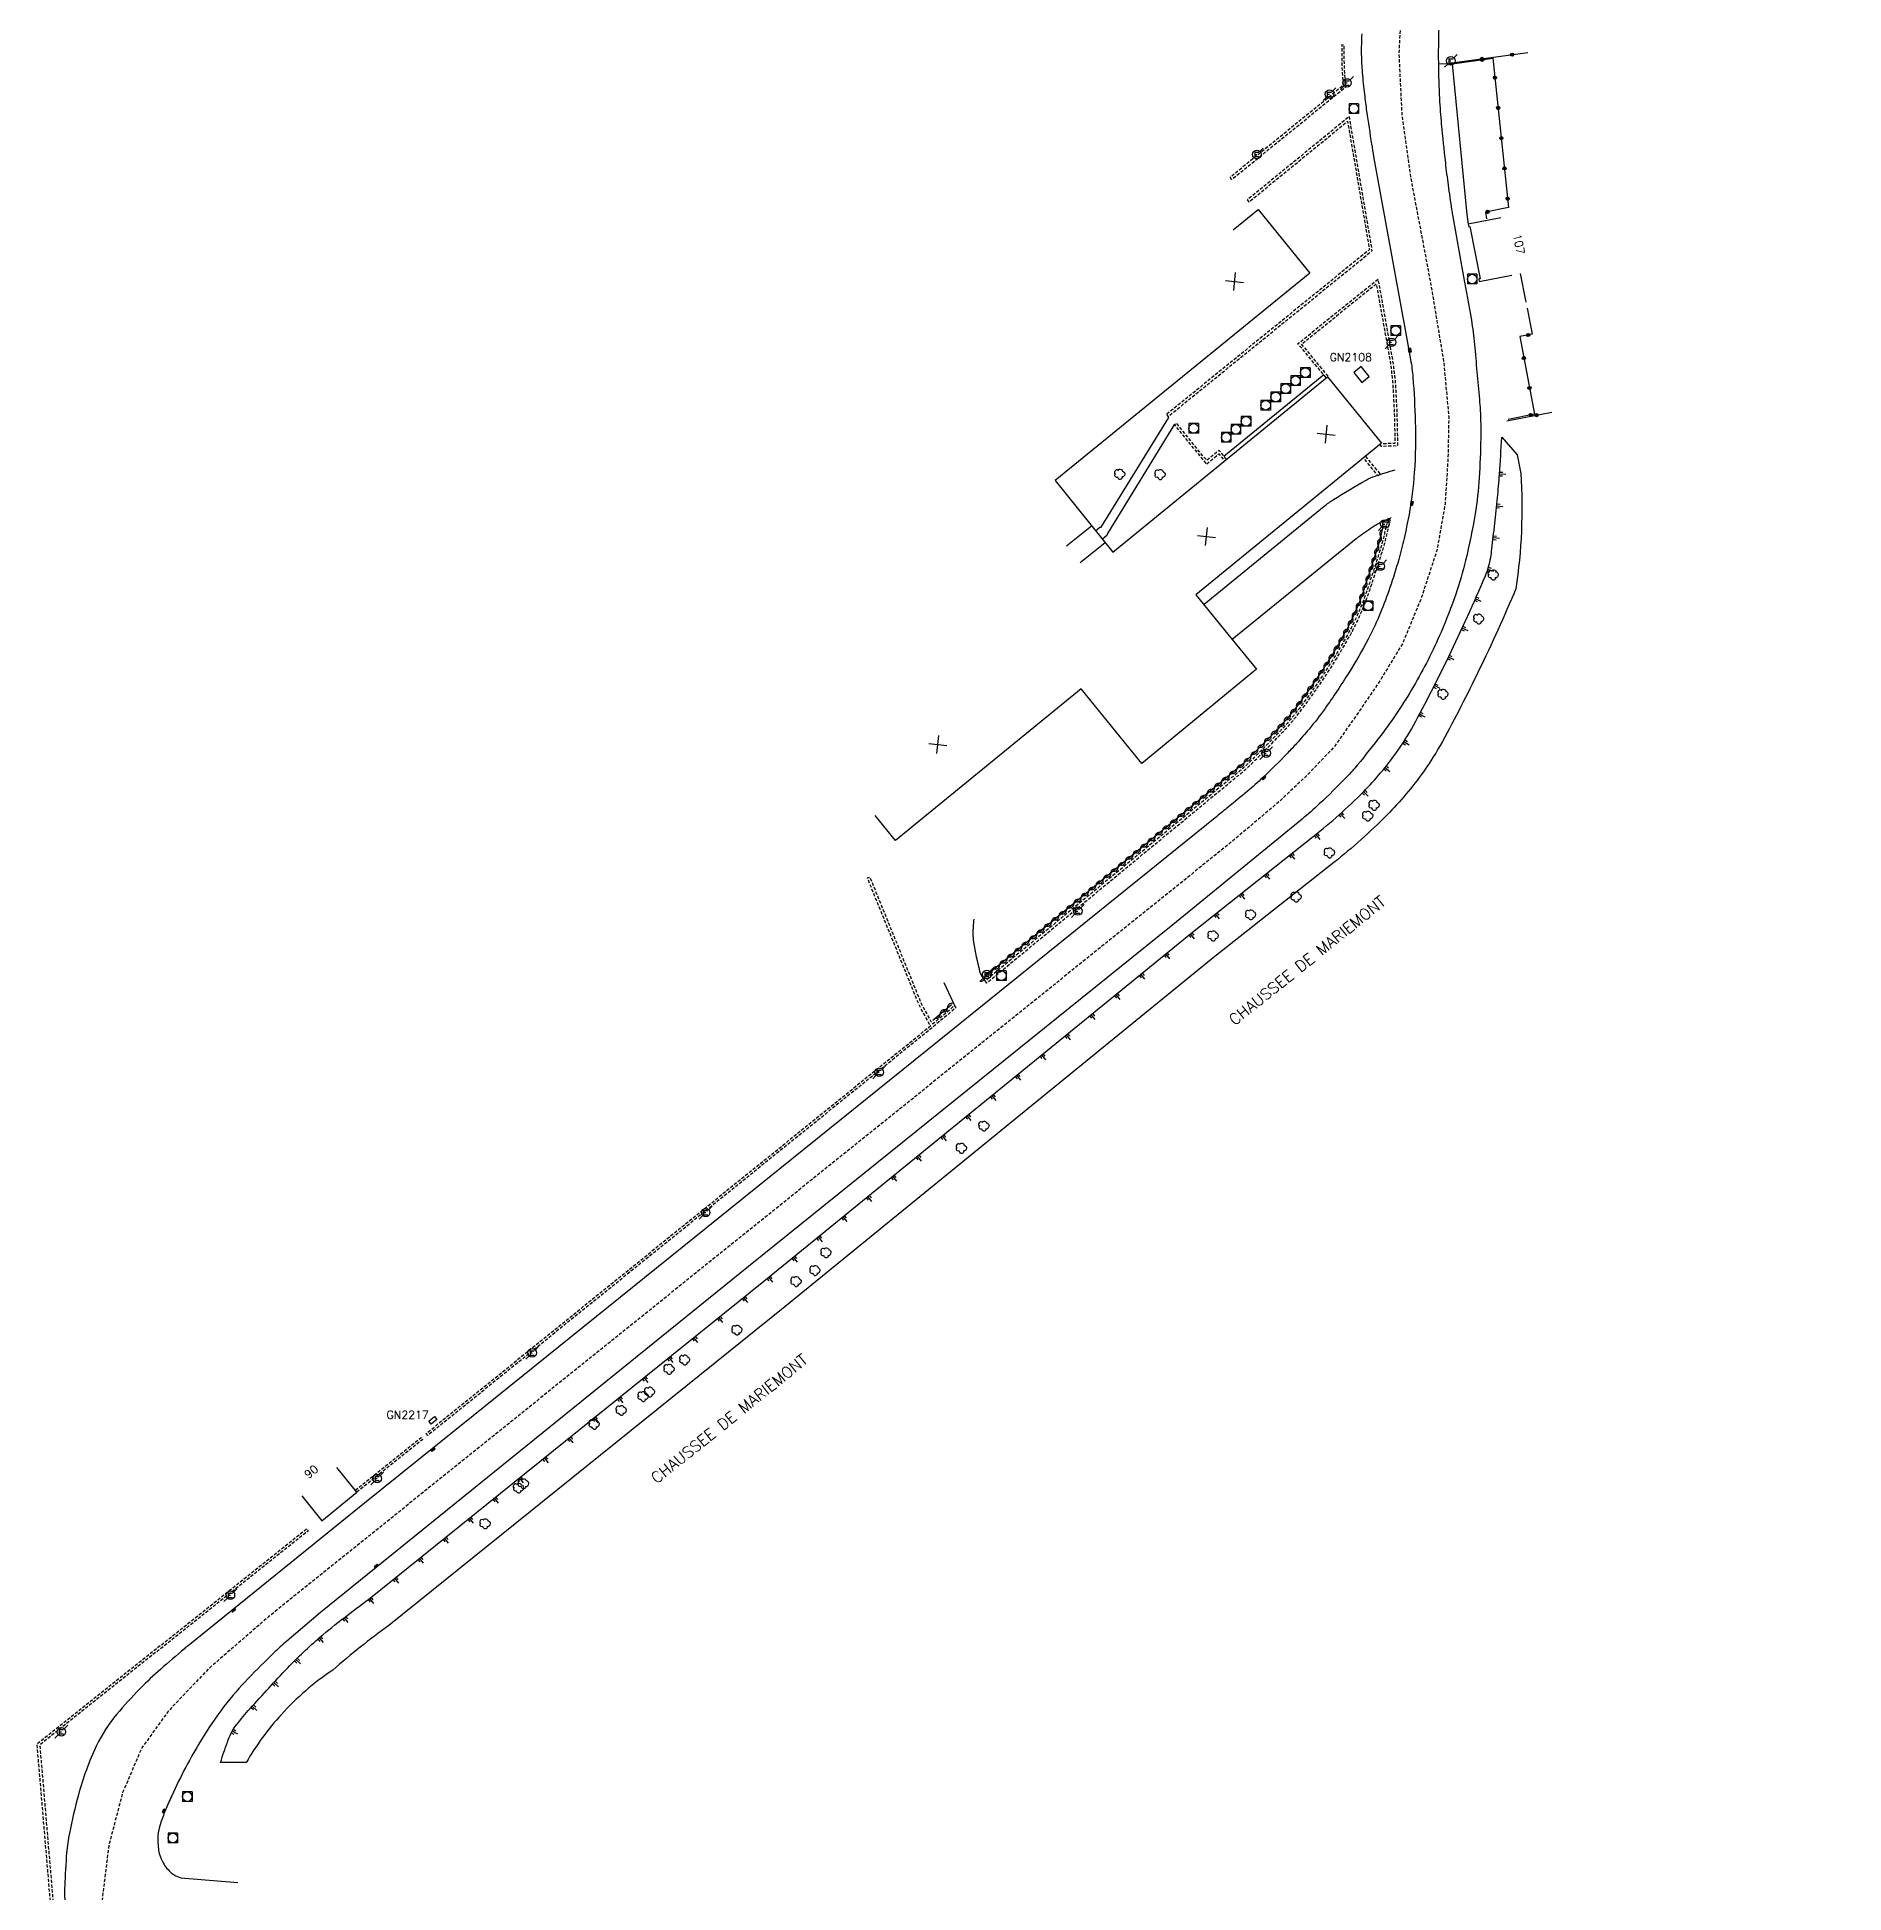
# Model space of a CAD drawing. Header units: millimetres. Extents: x 140000 to 140992, y 128000 to 129000.
# Drawn here: x 140344.6 to 140626.9, y 128274.8 to 128564.7 of the extents above; entities that cross this region are included whole.
import ezdxf
from ezdxf.enums import TextEntityAlignment as Align

# ---------------------------------------------------------------- set-up
doc = ezdxf.new("R2010")
doc.units = ezdxf.units.MM
doc.linetypes.add('DASHED', pattern=[0.75, 0.5, -0.25])
doc.layers.get('0').update_dxf_attribs({"linetype": 'CONTINUOUS'})
for name, color, linetype in [('W0001', 6, 'DASHED'), ('W0008', 7, 'CONTINUOUS'), ('W0100', 7, 'CONTINUOUS'), ('W0112', 1, 'DASHED'), ('W0120', 7, 'CONTINUOUS'), ('W0211', 2, 'CONTINUOUS'), ('W0300', 7, 'CONTINUOUS'), ('W0310', 3, 'CONTINUOUS'), ('W0322', 7, 'CONTINUOUS'), ('W0400', 7, 'CONTINUOUS'), ('W0420', 7, 'CONTINUOUS'), ('W0471', 7, 'CONTINUOUS'), ('W0984', 7, 'CONTINUOUS'), ('W0989', 7, 'CONTINUOUS'), ('W0991', 7, 'CONTINUOUS'), ('W1102', 7, 'CONTINUOUS')]:
    doc.layers.add(name, color=color, linetype=linetype)
doc.styles.get("Standard").update_dxf_attribs({"font": 'romans.shx', "width": 0.85})

# ---------------------------------------------------------------- blocks, each defined once
blk = doc.blocks.new('T420')
for p, q in [((0.75, 0.75), (-0.75, 0.75)), ((-0.75, 0.75), (-0.75, -0.75)), ((0.75, 0.75), (0.75, -0.75)), ((0.75, -0.75), (-0.75, -0.75))]:
    blk.add_line(p, q)
blk.add_ellipse((0, 0), major_axis=(-0.53, 0.53), ratio=1, start_param=3.926991, end_param=10.210176)
blk = doc.blocks.new('T471')
for p, q in [((-0.333334, 0.333334), (-0.333334, -0.333334)), ((-0.333334, 0.333334), (0.333334, 0.333334)), ((-0.333334, 0), (0, 0)), ((0.500001, 0.500001), (1.000002, 1.000002)), ((-0.500001, -0.500001), (-1.000002, -1.000002)), ((-0.333334, -0.333334), (0.333334, -0.333334))]:
    blk.add_line(p, q)
blk.add_ellipse((0, 0), major_axis=(0.471405, 0.471405), ratio=1, start_param=5.4977871438, end_param=11.780972451)
blk = doc.blocks.new('T300')
for p, q in [((-0.8, 0.51), (-0.86, 0.34)), ((-0.86, 0.34), (-0.86, 0.17)), ((-0.86, 0.17), (-0.74, 0.06)), ((-0.69, 0.63), (-0.8, 0.51)), ((-0.8, -0.06), (-0.74, 0.06)), ((-0.74, 0.06), (-0.69, 0.11)), ((-0.57, 0.69), (-0.69, 0.63)), ((-0.46, 0.69), (-0.57, 0.69)), ((-0.29, 0.63), (-0.46, 0.69)), ((-0.29, 0.63), (-0.17, 0.74)), ((-0.23, 0.57), (-0.29, 0.63)), ((-0.17, 0.74), (-0.06, 0.8)), ((-0.06, 0.8), (0.06, 0.8)), ((0.06, 0.8), (0.23, 0.74)), ((0.23, 0.74), (0.34, 0.63)), ((0.34, 0.63), (0.4, 0.51)), ((0.46, 0.46), (0.34, 0.46)), ((0.4, 0.51), (0.4, 0.46)), ((0.57, 0.4), (0.46, 0.46)), ((0.57, 0.4), (0.69, 0.29)), ((0.69, 0.29), (0.74, 0.17)), ((0.74, 0.06), (0.69, -0.17)), ((0.74, 0.17), (0.74, 0.06)), ((-0.8, -0.17), (-0.8, -0.06)), ((-0.8, -0.23), (-0.8, -0.17)), ((-0.74, -0.34), (-0.8, -0.23)), ((-0.69, -0.4), (-0.74, -0.34)), ((-0.51, -0.46), (-0.69, -0.4)), ((-0.4, -0.46), (-0.51, -0.46)), ((-0.4, -0.46), (-0.34, -0.46)), ((-0.34, -0.46), (-0.34, -0.4)), ((-0.34, -0.51), (-0.34, -0.46)), ((-0.29, -0.63), (-0.34, -0.51)), ((-0.17, -0.74), (-0.29, -0.63)), ((-0.06, -0.8), (-0.17, -0.74)), ((0.06, -0.8), (-0.06, -0.8)), ((0.17, -0.74), (0.06, -0.8)), ((0.23, -0.69), (0.17, -0.74)), ((0.29, -0.46), (0.23, -0.46)), ((0.29, -0.63), (0.23, -0.69)), ((0.46, -0.4), (0.29, -0.46)), ((0.34, -0.51), (0.29, -0.63)), ((0.34, -0.51), (0.34, -0.46)), ((0.57, -0.34), (0.46, -0.4)), ((0.63, -0.29), (0.57, -0.34)), ((0.69, -0.17), (0.63, -0.29))]:
    blk.add_line(p, q)
blk = doc.blocks.new('T400')
for p, q in [((-0.15, 0.3), (0.15, 0.3)), ((-0.15, -0.25), (-0.15, 0.3)), ((-0.15, 0.15), (0.15, 0.15)), ((-0.15, 0), (0.15, 0)), ((0.15, 0.3), (0.15, -0.25)), ((-0.15, -0.15), (0.15, -0.15)), ((-0.15, -0.25), (-0.15, -0.3)), ((-0.15, -0.3), (0.15, -0.3)), ((0.15, -0.3), (0.15, -0.25))]:
    blk.add_line(p, q)
blk = doc.blocks.new('t211o')
at = {"color": 0, "linetype": 'Continuous'}
for p, q in [((-0.29, 0.5), (-0.29, 0)), ((0, 1), (0, 0)), ((0.29, 0.5), (0.29, 0))]:
    blk.add_line(p, q, dxfattribs=at)
blk = doc.blocks.new('t991o')
at = {"color": 0, "linetype": 'Continuous'}
for p, q in [((-1, 1), (1, -1)), ((-1, -1), (1, 1))]:
    blk.add_line(p, q, dxfattribs=at)
blk = doc.blocks.new('t322o')
at = {"color": 0, "linetype": 'Continuous'}
for radius in [0.25, 0.15]:
    blk.add_circle((0, 0), radius, dxfattribs=at)
blk = doc.blocks.new('t310o')
at = {"color": 0, "linetype": 'Continuous'}
for centre, start, end in [((-0.5, 0.38), 216.8699, 323.1304), ((0.5, -0.37), 36.8699, 143.1303)]:
    blk.add_arc(centre, 0.625, start, end, dxfattribs=at)

msp = doc.modelspace()

# ---------------------------------------------------------------- linework, layer by layer
at = {"layer": 'W0001', "flags": 128}
msp.add_lwpolyline([(140626.91, 128825.46), (140625.02, 128810.69), (140621.81, 128797.08), (140616.09, 128778.79), (140599.16, 128721.07), (140568.94, 128617.11), (140562.65, 128594.59), (140559.67, 128582.01), (140557.84, 128571.72), (140557.38, 128562), (140557.84, 128552.51), (140559.22, 128542.69), (140562.31, 128526.34), (140564.37, 128513.99), (140565.17, 128505.3), (140565.05, 128498.9), (140564.59, 128491.7), (140563.34, 128484.61), (140560.93, 128477.18), (140557.96, 128469.97), (140554.52, 128464.27), (140550.86, 128458.9), (140547.31, 128453.86), (140543.31, 128449.63), (140538.73, 128445.29), (140531.18, 128438.89), (140380.76, 128317.9), (140371.38, 128309.78), (140365.09, 128303.15), (140360.97, 128297.43), (140357.99, 128290.46), (140355.82, 128282.22), (140354.79, 128273.76), (140354.1, 128266.33), (140353.97, 128260.53), (140354.43, 128253.1), (140355.92, 128231.26), (140363.93, 128129.85), (140367.02, 128102.09), (140379.37, 128022.51), (140382.74, 128000)], dxfattribs=at)
at = {"layer": 'W0008', "flags": 128}
for points in [[(140563.69, 128567.94, 0.016707), (140563.55, 128560.56, 0.008535), (140563.72, 128555.06, 0.011707), (140564.01, 128551.06, 0.004015), (140564.64, 128545.03, 0.006964), (140565.07, 128541.55, 0.00163), (140565.62, 128537.72, 0.007454), (140565.76, 128536.88), (140567.47, 128527.24, -0.009375), (140568.7, 128520.47, -0.016767), (140569.18, 128516.66, -0.001632), (140569.96, 128508.08, -0.00829), (140570.08, 128506.39, -0.01706), (140570.16, 128501.99, -0.012194), (140569.92, 128495.83, -0.024861), (140569.28, 128490.2, -0.018969), (140567.81, 128482.93, -0.022847), (140566.27, 128477.67, -0.019668), (140563.97, 128471.74, -0.029749), (140559.66, 128463.21, -0.031049), (140554.56, 128455.59, -0.008947), (140550.9, 128450.97, -0.020939), (140549.22, 128449.09, -0.010612), (140544.95, 128444.88, -0.01777), (140542.26, 128442.51), (140522.08, 128425.99), (140455.79, 128372.62), (140388.88, 128318.6), (140383.66, 128314.14, 0.015748), (140381.58, 128312.25, 0.007931), (140377.62, 128308.31, 0.030434), (140373.82, 128303.91, 0.027096), (140370.15, 128298.5, 0.014126), (140367.86, 128294.45, 0.013192), (140365.65, 128289.98, 0.012369), (140364.65, 128287.67, 0.014066), (140363.88, 128285.59, 0.06571), (140363.51, 128283.73, 0.053739), (140363.61, 128281.42, 0.087032), (140364.19, 128279.7, 0.075942), (140365.44, 128278.06, 0.06922), (140366.05, 128277.61, 0.046867), (140367.08, 128277.17), (140375.98, 128276.4)], [(140551.57, 128565.15, 0.016235), (140551.51, 128561.93, 0.018561), (140551.65, 128559.12, 0.006075), (140552, 128555.73, 0.007714), (140552.34, 128553.08, 0.002439), (140553.11, 128547.92, 0.006632), (140553.42, 128546.03), (140558.55, 128517.77), (140559.21, 128514.29, -0.027494), (140559.57, 128511.48, -0.011289), (140559.94, 128504.6, -0.02444), (140559.79, 128496.64, -0.029421), (140558.96, 128490.08, -0.010353), (140558.19, 128486.37, -0.011542), (140557.35, 128483.07, -0.013885), (140555.98, 128478.67, -0.015539), (140554.53, 128474.81, -0.023901), (140552.57, 128470.62, -0.0183), (140549.56, 128465.39, -0.013749), (140545.85, 128459.81, -0.02268), (140543.36, 128456.59, -0.006629), (140541.38, 128454.33, -0.00964), (140539.97, 128452.82, -0.0102), (140536.13, 128449.01, -0.016847), (140533.69, 128446.84, -0.001282), (140530.72, 128444.39, -0.002125), (140528.93, 128442.93), (140485.56, 128407.92), (140412.75, 128349.3), (140395.75, 128335.65), (140368.2, 128313.4, 0.007485), (140367.63, 128312.93, 0.001133), (140363.93, 128309.74, 0.021464), (140360.73, 128306.73, 0.017166), (140357.04, 128302.65, 0.064858), (140353.91, 128297.81, 0.045477), (140351.08, 128290.11, 0.015141), (140349.67, 128284.11, 0.030323), (140349.24, 128281.06, 0.010394), (140348.93, 128275.88, 0.023304), (140348.95, 128273.57, 0.002113)], [(140490.95, 128426.88, 0.025017), (140490.82, 128424.66, 0.04097), (140490.92, 128423.3, 0.024929), (140491.88, 128418.76, 0.096314), (140492.41, 128417.66), (140492.97, 128416.91)]]:
    msp.add_lwpolyline(points, format="xyb", dxfattribs=at)
for points in [[(140563.55, 128560.56), (140565.68, 128560.47), (140568.01, 128536.95), (140568.22, 128535.44)], [(140545.64, 128511.91), (140530.01, 128499.17)], [(140509.98, 128487.52), (140510.68, 128488.1), (140510.86, 128488.13), (140521.45, 128505.23), (140521.32, 128505.4)], [(140522.33, 128504.18), (140511.85, 128487.15), (140511.73, 128486.79), (140511.05, 128486.22)], [(140488.18, 128413.06), (140486.35, 128416.92)]]:
    msp.add_lwpolyline(points, dxfattribs=at)
at = {"layer": 'W0100', "flags": 128}
for points in [[(140531.5, 128534.57), (140535.38, 128537.73), (140543.46, 128527.79), (140503.69, 128495.39), (140512.68, 128484.23), (140546.21, 128511.6), (140554.68, 128501.22), (140525.68, 128477.54), (140531.35, 128470.55), (140535.14, 128465.93), (140517.23, 128451.21), (140507.75, 128462.87), (140478.71, 128439.19), (140475.55, 128443.07)], [(140573.31, 128536.43), (140568.22, 128535.44), (140568.3, 128535.05), (140568.48, 128535.09), (140570.07, 128526.92), (140569.88, 128526.89), (140569.94, 128526.5), (140575.05, 128527.5)], [(140394.59, 128337.4), (140391.45, 128341.26)], [(140385.97, 128336.82), (140389.11, 128332.93), (140394.6, 128337.38)]]:
    msp.add_lwpolyline(points, dxfattribs=at)
for points in [[(140551.49, 128513.23), (140550.33, 128512.3), (140551.58, 128510.73), (140552.74, 128511.67)], [(140407.09, 128348.75), (140406.19, 128348.02), (140405.82, 128348.49), (140406.71, 128349.21)]]:
    msp.add_lwpolyline(points, close=True, dxfattribs=at)
at = {"layer": 'W0112', "flags": 128}
for points in [[(140530.97, 128542.71), (140531.23, 128542.4), (140549.07, 128556.9), (140548.86, 128560.21), (140548.84, 128563.39), (140548.44, 128563.38), (140548.46, 128560.2), (140548.66, 128557.08)], [(140521.07, 128505.71), (140521.32, 128505.4), (140553.22, 128531.31), (140549.64, 128552.26), (140533.7, 128539.23), (140533.96, 128538.92), (140549.36, 128551.51), (140552.78, 128531.47)], [(140405.66, 128346.25), (140405.41, 128346.56), (140416.07, 128355.16), (140483.87, 128409.96), (140484.25, 128410.28), (140483.94, 128410.67), (140482.39, 128413.55), (140474.34, 128433.34), (140474.71, 128433.49), (140482.75, 128413.72), (140484.27, 128410.89), (140484.54, 128410.53), (140487.92, 128413.37), (140488.18, 128413.06), (140484.8, 128410.22), (140484.12, 128409.65), (140416.32, 128354.85)]]:
    msp.add_lwpolyline(points, close=True, dxfattribs=at)
for points in [[(140546.03, 128511.45), (140541.6, 128516.78), (140554.12, 128526.86), (140556.5, 128513.52, 0.009323), (140556.75, 128511.42, -0.015935), (140556.83, 128510.46, -0.000662), (140557.04, 128506.47, -0.007565), (140557.06, 128506.12), (140557.17, 128500.81), (140554.67, 128500.73), (140554.45, 128501.03)], [(140546.33, 128511.7), (140542.17, 128516.72), (140553.84, 128526.12), (140556.11, 128513.46, 0.009238), (140556.35, 128511.37, -0.015879), (140556.43, 128510.44, -0.000662), (140556.64, 128506.45, -0.007565), (140556.66, 128506.12), (140556.76, 128501.19), (140554.87, 128501.14), (140554.78, 128501.27)]]:
    msp.add_lwpolyline(points, format="xyb", dxfattribs=at)
for points in [[(140530.45, 128498.71), (140529.28, 128500.11), (140527.36, 128498.52), (140522.64, 128504.36), (140522.32, 128504.11), (140527.3, 128497.95), (140529.23, 128499.55), (140530.14, 128498.46)], [(140552.17, 128499.17), (140554.43, 128496.4), (140554.12, 128496.15), (140551.86, 128498.92)], [(140394.34, 128337.71), (140404.62, 128345.93), (140404.87, 128345.61), (140394.59, 128337.4)], [(140360.44, 128106.83), (140355.43, 128166.52), (140347.4, 128265.19), (140344.62, 128298.1), (140386.76, 128331.67), (140387.01, 128331.35), (140345.04, 128297.92), (140347.8, 128265.22), (140355.83, 128166.55), (140360.84, 128106.87)]]:
    msp.add_lwpolyline(points, dxfattribs=at)
msp.add_lwpolyline([(140492.72, 128417.22), (140492.97, 128416.91), (140530.87, 128448.17, 0.008713), (140533.39, 128450.27, 0.018347), (140534.53, 128451.32, 0.003647), (140538.26, 128455.09, 0.009349), (140539.68, 128456.6, 0.023394), (140542.42, 128459.94, 0.014994), (140546.29, 128465.46, 0.021727), (140549.96, 128471.61, 0.031168), (140552.05, 128476.14, 0.012084), (140552.89, 128478.45, 0.004599), (140554.87, 128484.6, 0.014791), (140555.29, 128486.11, 0.006905), (140556.06, 128489.38), (140555.67, 128489.47, -0.006905), (140554.91, 128486.21, -0.014791), (140554.49, 128484.72, -0.004599), (140552.51, 128478.58, -0.012084), (140551.68, 128476.29, -0.031168), (140549.61, 128471.8, -0.021727), (140545.95, 128465.67, -0.014994), (140542.1, 128460.18, -0.023394), (140539.38, 128456.87, -0.009349), (140537.97, 128455.37, -0.003647), (140534.25, 128451.61, -0.018347), (140533.13, 128450.57, -0.008721), (140530.62, 128448.48)], format="xyb", close=True, dxfattribs=at)
at = {"layer": 'W0120', "flags": 128}
for points in [[(140526.98, 128476.07), (140545.72, 128491.4, -0.032199), (140547.14, 128492.42, -0.009431), (140552.25, 128495.47, -0.046299), (140553.65, 128496.1, -0.021431), (140556.81, 128497.05)], [(140555.85, 128489.41, 0.01687), (140554.23, 128488.69, 0.035903), (140553.51, 128488.27, 0.003473), (140551.12, 128486.62, 0.018235), (140550.68, 128486.29), (140531.35, 128470.55)]]:
    msp.add_lwpolyline(points, format="xyb", dxfattribs=at)
at = {"layer": 'W0211', "flags": 128}
msp.add_lwpolyline([(140573.44, 128502.16), (140575.85, 128499.39), (140576.45, 128496.51, -0.051373), (140575.66, 128478.5, -0.012484), (140569.84, 128465.66, -0.012382), (140564.18, 128454.65, -0.030165), (140561.2, 128449.9, -0.039909), (140555.51, 128443.15, -0.030434), (140547.22, 128435.73), (140528.38, 128420.83), (140461.44, 128366.33), (140399.57, 128316.55, 0.024909), (140390.83, 128309.61, 0.030233), (140386.59, 128306.38, 0.030233), (140382.78, 128302.65, 0.026397), (140379.83, 128299.05, 0.026397), (140377.28, 128295.15), (140373.3, 128295.18, -0.021605), (140374.36, 128298.32, -0.089543), (140375.76, 128301.04, -0.016984), (140377.9, 128303.59, -0.00654), (140383.77, 128309.95, -0.027521), (140388.82, 128314.72, -0.019788), (140396.44, 128320.67), (140458.18, 128370.35), (140525.14, 128424.87), (140544.01, 128439.79, 0.030434), (140551.83, 128446.79, 0.039909), (140556.99, 128452.91, 0.030165), (140559.64, 128457.13, 0.012382), (140565.18, 128467.91, 0.012484), (140570.89, 128480.52, 0.058201), (140571.73, 128483.38, 0.013763), (140571.91, 128484.72, 0.002323), (140572.78, 128492.68, 0.008313), (140573.1, 128496.39, 0.005357)], format="xyb", close=True, dxfattribs=at)
at = {"layer": 'W0310', "flags": 128}
msp.add_lwpolyline([(140554.87, 128488.19, -0.003969), (140554.42, 128486.33, -0.014791), (140554.01, 128484.87, -0.004599), (140552.03, 128478.74, -0.012084), (140551.21, 128476.47, -0.031168), (140549.17, 128472.03, -0.021727), (140545.54, 128465.95, -0.014994), (140541.7, 128460.48, -0.023394), (140539.01, 128457.2, -0.009349), (140537.62, 128455.72, -0.003647), (140533.9, 128451.96, -0.018347), (140532.8, 128450.95, -0.00873), (140530.3, 128448.87), (140492.65, 128417.82)], format="xyb", dxfattribs=at)
msp.add_lwpolyline([(140484.59, 128411.1), (140487.5, 128413.58)], dxfattribs=at)
at = {"layer": 'W0322', "flags": 128}
for points in [[(140565.66, 128560.62), (140577.55, 128562.27)], [(140565.68, 128560.47), (140572.07, 128561.36), (140574.52, 128538.03), (140570.9, 128537.31), (140571.08, 128536.26)], [(140576.35, 128527.75), (140577.22, 128523.26)], [(140577.4, 128522.31), (140578.18, 128518.24), (140576.27, 128517.88), (140578.55, 128505.75), (140574.43, 128504.95)], [(140574.25, 128504.7), (140581.26, 128506.06)]]:
    msp.add_lwpolyline(points, dxfattribs=at)
at = {"layer": 'W1102', "flags": 128}
for points in [[(140505.47, 128485.21), (140509.37, 128488.35)], [(140507.59, 128482.59), (140511.48, 128485.72)]]:
    msp.add_lwpolyline(points, dxfattribs=at)

# ---------------------------------------------------------------- block references
at = {"layer": 'W0211'}
for p, rotation in [((140573.1, 128496.39), 265.9794831811712), ((140572.65, 128491.41), 263.9895687996319), ((140572.11, 128486.44), 263.6572858878092), ((140571.27, 128481.52), 251.854870907106), ((140569.34, 128476.91), 246.2528362428322), ((140567.28, 128472.35), 245.219593477958), ((140565.14, 128467.83), 244.1840939475813), ((140562.92, 128463.36), 243.0138141927081), ((140560.61, 128458.93), 241.8435344378107), ((140558.13, 128454.59), 237.2617589516331), ((140555.19, 128450.54), 231.0601147829589), ((140551.86, 128446.82), 225.3574550068048), ((140548.24, 128443.36), 222.0180487916137), ((140544.44, 128440.13), 218.6973141984149), ((140540.52, 128437.02), 218.3398674649373), ((140536.59, 128433.92), 218.3398674649373), ((140532.67, 128430.82), 218.3398674649307), ((140528.75, 128427.72), 218.3398674649373), ((140524.83, 128424.61), 219.1507899943398), ((140520.96, 128421.46), 219.1507899943463), ((140517.08, 128418.3), 219.1507899943398), ((140513.2, 128415.14), 219.1507899943398), ((140509.32, 128411.99), 219.1507899943463), ((140505.45, 128408.83), 219.1507899943398), ((140501.57, 128405.68), 219.1507899943398), ((140497.69, 128402.52), 219.1507899943398), ((140493.82, 128399.36), 219.1507899943398), ((140489.94, 128396.21), 219.1507899943398), ((140486.06, 128393.05), 219.1507899943398), ((140482.19, 128389.89), 219.1507899943398), ((140478.31, 128386.74), 219.1507899943398), ((140474.43, 128383.58), 219.1507899943398), ((140470.55, 128380.42), 219.1507899943463), ((140466.68, 128377.27), 219.1507899943398), ((140462.8, 128374.11), 219.1507899943398), ((140458.92, 128370.95), 219.1507899943568), ((140455.03, 128367.81), 218.8208512151279), ((140451.14, 128364.68), 218.8208512151383), ((140447.24, 128361.55), 218.8208512151214), ((140443.35, 128358.41), 218.8208512151214), ((140439.45, 128355.28), 218.8208512151279), ((140435.55, 128352.14), 218.8208512151214), ((140431.66, 128349.01), 218.8208512151279), ((140427.76, 128345.88), 218.8208512151279), ((140423.87, 128342.74), 218.8208512151279), ((140419.97, 128339.61), 218.8208512151279), ((140416.08, 128336.47), 218.8208512151214), ((140412.18, 128333.34), 218.8208512151214), ((140408.29, 128330.21), 218.8208512151214), ((140404.39, 128327.07), 218.8208512151214), ((140400.5, 128323.94), 218.8208512151214), ((140396.6, 128320.8), 218.8208512151279), ((140392.61, 128317.8), 217.9474029494062), ((140388.73, 128314.65), 220.3450602972241), ((140385.05, 128311.26), 224.8765374465374), ((140381.6, 128307.64), 227.0888281469329), ((140378.23, 128303.95), 227.9551586838226), ((140375.11, 128300.06), 240.3996753073615)]:
    msp.add_blockref('t211o', p, dxfattribs=dict(at, rotation=rotation))
at = {"layer": 'W0300'}
for p in [(140513.8, 128496.36), (140520.11, 128496.33), (140572.16, 128480.65), (140569.88, 128473.76), (140564.31, 128462), (140552.55, 128442.98), (140553.54, 128444.67), (140546.57, 128437.24), (140541.35, 128430.34), (140534.26, 128427.56), (140528.4, 128424.27), (140492.58, 128394.56), (140489.07, 128391.1), (140467.91, 128374.77), (140463.23, 128370.28), (140466.19, 128372), (140454, 128362.69), (140443.39, 128356.58), (140445.83, 128358.02), (140439.35, 128352.32), (140440.36, 128353.02), (140435.92, 128350.14), (140431.7, 128347.98), (140419.88, 128338.01), (140420.65, 128338.69), (140414.65, 128332.44)]:
    msp.add_blockref('T300', p, dxfattribs=at)
at = {"layer": 'W0310'}
for p, rotation in [((140554.52, 128486.73), 256.2125564339356), ((140553.69, 128483.85), 252.4502320748548), ((140554.14, 128485.28), 253.5982917861689), ((140552.31, 128479.57), 251.7139175164701), ((140552.78, 128481), 251.9593557025983), ((140553.24, 128482.42), 252.2047938887265), ((140551.32, 128476.74), 249.1350011941729), ((140551.83, 128478.15), 250.8555691801641), ((140550.15, 128473.98), 244.8426736501623), ((140550.76, 128475.35), 247.0345700421906), ((140548.77, 128471.31), 241.0826980116123), ((140549.48, 128472.63), 242.6507772581339), ((140547.27, 128468.71), 238.975027442096), ((140548.04, 128470), 240.0288627268542), ((140545.68, 128466.17), 236.8673568725796), ((140546.49, 128467.43), 237.9211921573378), ((140543.14, 128462.46), 234.5047328844146), ((140544.01, 128463.68), 235.2756501131365), ((140544.85, 128464.92), 236.0465673418584), ((140541.37, 128460.04), 232.5501763942368), ((140542.26, 128461.24), 233.7338156556926), ((140538.46, 128456.61), 227.0300105179468), ((140539.47, 128457.72), 228.7556438004971), ((140540.44, 128458.86), 230.652910097367), ((140536.37, 128454.45), 225.4612502209072), ((140537.42, 128455.52), 225.6983768351521), ((140533.18, 128451.28), 222.1155011621659), ((140534.26, 128452.32), 224.9869969924174), ((140535.32, 128453.38), 225.2241236066623), ((140529.73, 128448.4), 219.5164758626207), ((140530.89, 128449.34), 219.1659638393371), ((140532.04, 128450.3), 220.088182373854), ((140526.26, 128445.53), 219.5164758626207), ((140527.41, 128446.49), 219.5164758626207), ((140528.57, 128447.44), 219.5164758626207), ((140522.78, 128442.67), 219.5164758626207), ((140523.94, 128443.62), 219.5164758626207), ((140525.1, 128444.58), 219.5164758626207), ((140519.31, 128439.81), 219.5164758626207), ((140520.47, 128440.76), 219.5164758626207), ((140521.63, 128441.71), 219.5164758626207), ((140515.84, 128436.94), 219.5164758626207), ((140517, 128437.9), 219.5164758626207), ((140518.15, 128438.85), 219.5164758626207), ((140512.37, 128434.08), 219.5164758626207), ((140513.53, 128435.03), 219.5164758626207), ((140514.68, 128435.99), 219.5164758626207), ((140508.9, 128431.22), 219.5164758626207), ((140510.05, 128432.17), 219.5164758626207), ((140511.21, 128433.12), 219.5164758626207), ((140505.43, 128428.35), 219.5164758626207), ((140506.58, 128429.31), 219.5164758626207), ((140507.74, 128430.26), 219.5164758626207), ((140501.95, 128425.49), 219.5164758626207), ((140503.11, 128426.44), 219.5164758626207), ((140504.27, 128427.4), 219.5164758626207), ((140498.48, 128422.63), 219.5164758626207), ((140499.64, 128423.58), 219.5164758626207), ((140500.8, 128424.53), 219.5164758626207), ((140495.01, 128419.76), 219.5164758626207), ((140496.17, 128420.72), 219.5164758626207), ((140497.33, 128421.67), 219.5164758626207), ((140492.7, 128417.85), 219.5164758626207), ((140493.85, 128418.81), 219.5164758626207), ((140485.73, 128412.08), 40.4024971048176), ((140486.87, 128413.05), 40.4024971048176)]:
    msp.add_blockref('t310o', p, dxfattribs=dict(at, rotation=rotation))
at = {"layer": 'W0322'}
for p, rotation in [((140575.07, 128561.92), 7.883209523368648), ((140570.36, 128561.27), 7.883209523368648), ((140570.39, 128561.12), 7.946637841963495), ((140572.39, 128558.33), 275.9743368073524), ((140572.89, 128553.6), 275.9743368073524), ((140573.38, 128548.88), 275.9743368073524), ((140573.88, 128544.16), 275.9743368073524), ((140574.37, 128539.43), 275.9743368073524), ((140571.24, 128537.38), 191.2301546988304), ((140577.59, 128518.13), 190.6876062374649), ((140576.9, 128514.53), 280.636250431805), ((140577.78, 128509.86), 280.636250431805), ((140578, 128505.64), 190.9267330448428), ((140578.91, 128505.61), 11.01209582743264)]:
    msp.add_blockref('t322o', p, dxfattribs=dict(at, rotation=rotation))
at = {"layer": 'W0400'}
for p, rotation in [((140559.09, 128515.73), 190.6299872069823), ((140559.41, 128491.85), 351.248030820957), ((140536.28, 128448.95), 133.5489000339608), ((140406.48, 128344.07), 128.7518669138249), ((140397.6, 128325.84), 308.9146308591836), ((140375.3, 128318.95), 308.9183605834007), ((140364.45, 128287.57), 338.1347663163912)]:
    msp.add_blockref('T400', p, dxfattribs=dict(at, rotation=rotation))
at = {"layer": 'W0420'}
for p in [(140550.34, 128553.47), (140568.83, 128526.86), (140556.88, 128518.82), (140542.76, 128512.26), (140539.69, 128509.74), (140541.23, 128510.98), (140536.56, 128507.16), (140538.13, 128508.45), (140525.32, 128503.54), (140531.91, 128503.4), (140533.49, 128504.65), (140530.4, 128502.14), (140552.58, 128475.83), (140495.27, 128418.05), (140368.08, 128289.84), (140365.83, 128283.37)]:
    msp.add_blockref('T420', p, dxfattribs=at)
at = {"layer": 'W0471'}
for p in [(140565.51, 128560.95), (140546.53, 128555.74), (140549.28, 128557.5), (140535.19, 128546.33), (140556.23, 128516.99), (140555.17, 128488.61), (140554.47, 128482), (140536.64, 128452.82), (140507.21, 128428.16), (140493, 128418.25), (140476.17, 128402.97), (140449.08, 128381.05), (140421.97, 128359.14), (140397.75, 128339.52), (140374.82, 128321.29), (140348.41, 128299.97)]:
    msp.add_blockref('T471', p, dxfattribs=at)
at = {"layer": 'W0991', "rotation": 39.12145399732766}
for p in [(140531.72, 128526.48), (140546.04, 128502.65), (140527.32, 128486.67), (140485.34, 128454.18)]:
    msp.add_blockref('t991o', p, dxfattribs=at)

# ---------------------------------------------------------------- texts
at = {"layer": 'W0984'}
for s, p in [('GN2108', (140549.87, 128514.67)), ('GN2217', (140402.52, 128349.48))]:
    msp.add_text(s, height=1.25, dxfattribs=at).set_placement(p, align=Align.MIDDLE)
at = {"layer": 'W0989'}
for p in [(140543.06, 128420.42), (140452.77, 128348.86)]:
    msp.add_text('CHAUSSEE DE MARIEMONT', height=1.75, rotation=38.8111, dxfattribs=at).set_placement(p, align=Align.MIDDLE)
at = {"layer": 'W0991'}
for s, rotation, p in [('107', 281.0121, (140576.14, 128532.34)), ('90', 39.0341, (140387.45, 128340.59))]:
    msp.add_text(s, height=1.25, rotation=rotation, dxfattribs=at).set_placement(p, align=Align.MIDDLE)

doc.saveas('drawing.dxf')
